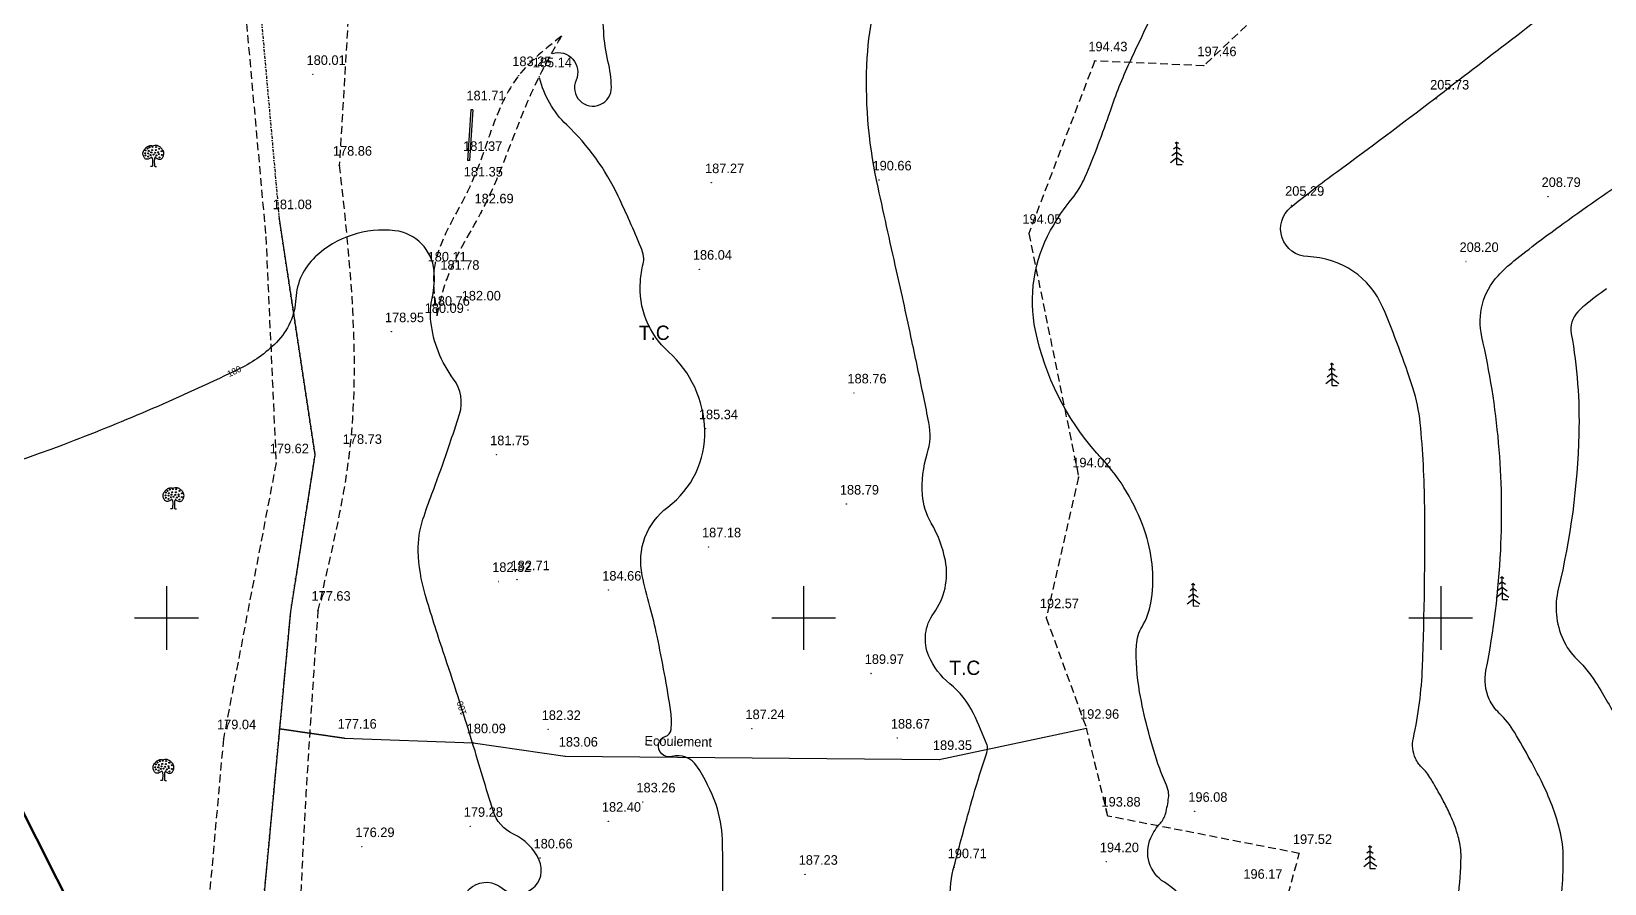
# Model space of a CAD drawing. Extents: x -83928 to -81707, y 15464 to 18601.
# Drawn here: x -83042.4 to -82548.6, y 17116.6 to 17384.1 of the extents above; entities that cross this region are included whole.
import ezdxf
from ezdxf.enums import TextEntityAlignment as Align

# ---------------------------------------------------------------- set-up
doc = ezdxf.new("R2010")
doc.units = 0
doc.header["$MEASUREMENT"] = 0
for name, pattern in [('ACAD_ISO03W100', [30, 12, -18]), ('INTERROMPU', [0.75, 0.5, -0.25]), ('TIRETPTx2', [2, 1, -0.5, 0, -0.5])]:
    doc.linetypes.add(name, pattern=pattern)
for name, color, linetype in [('ALT', 7, 'Continuous'), ('Carroyage 1', 7, 'Continuous'), ('CNiv_1', 1, 'Continuous'), ('CONST', 7, 'Continuous'), ('Cotation CN', 6, 'Continuous'), ('ECOULEMENT', 160, 'ACAD_ISO03W100'), ('LIMITE', 40, 'INTERROMPU'), ('POINTS', 3, 'Continuous'), ('USL', 2, 'Continuous')]:
    doc.layers.add(name, color=color, linetype=linetype)
doc.layers.add('Work', color=9, linetype='Continuous', lineweight=50)

# ---------------------------------------------------------------- blocks, each defined once
blk = doc.blocks.new('T10')
at = {"layer": 'USL'}
for p, q in [((0.02, 2.78), (-0.5, 2.4)), ((0.02, 3.53), (-0.26, 3.33)), ((-0.02, 3.53), (0.26, 3.33)), ((-0.02, 2.78), (0.5, 2.4)), ((0, 0), (0, 3.5)), ((-1, 0.34), (-0.02, 1.1)), ((0.02, 1.94), (-0.77, 1.36)), ((-0.02, 1.94), (0.77, 1.36)), ((-0.02, 1.1), (1.01, 0.34)), ((0, 0), (0.83, 0))]:
    blk.add_line(p, q, dxfattribs=at)
blk = doc.blocks.new('CotaCNiv')
at = {"invisible_edges": 15}
blk.add_3dface([(-0.5, -0.5), (0.5, -0.5), (0.5, 0.5), (-0.5, 0.5)], dxfattribs=at)
blk.add_3dface([(-0.5, -0.5), (0.5, -0.5), (0.5, 0.5), (-0.5, 0.5)], dxfattribs=at)
blk.add_attdef('ALTCNIV', text='', height=0.4).set_placement((0, 0), align=Align.MIDDLE)

msp = doc.modelspace()

# ---------------------------------------------------------------- linework, layer by layer
at = {"linetype": 'ByBlock', "extrusion": (0.000932032, -0.005533, 0.999984)}
for centre in [(-83005.28, 17347.12, -162.28), (-83004.33, 17347.27, -162.28), (-83003.25, 17347.19, -162.28), (-83006.66, 17345.28, -162.28), (-83006.53, 17346.15, -162.28), (-83006.53, 17344.56, -162.28), (-83005.97, 17346.71, -162.28), (-83005.71, 17345.22, -162.28), (-83005.69, 17344.2, -162.28), (-83005.56, 17345.97, -162.28), (-83004.97, 17344.71, -162.28), (-83004.74, 17345.51, -162.28), (-83004.48, 17346.27, -162.28), (-83004.07, 17344.84, -162.28), (-83003.56, 17345.4, -162.28), (-83003.36, 17346.25, -162.28), (-83003.08, 17344.58, -162.28), (-83002.56, 17345.58, -162.28), (-83002.41, 17344.99, -162.28), (-83002.26, 17346.68, -162.28), (-83002.2, 17343.95, -162.28), (-83001.49, 17345.89, -162.28), (-83001.46, 17344.74, -162.28), (-83000.2, 17238.71, -162.28), (-82999.64, 17239.27, -162.28), (-82999.23, 17238.53, -162.28), (-82998.95, 17239.68, -162.28), (-82998.15, 17238.84, -162.28), (-82998, 17239.84, -162.28), (-82997.03, 17238.81, -162.28), (-82996.92, 17239.76, -162.28), (-82995.93, 17239.25, -162.28), (-82995.16, 17238.45, -162.28), (-83000.33, 17237.84, -162.28), (-83000.2, 17237.12, -162.28), (-82999.38, 17237.79, -162.28), (-82999.36, 17236.76, -162.28), (-82998.64, 17237.28, -162.28), (-82998.41, 17238.07, -162.28), (-82997.74, 17237.4, -162.28), (-82997.23, 17237.97, -162.28), (-82996.74, 17237.15, -162.28), (-82996.23, 17238.15, -162.28), (-82996.08, 17237.56, -162.28), (-82995.87, 17236.51, -162.28), (-82995.13, 17237.3, -162.28), (-83001.16, 17154.52, -162.28), (-83003.49, 17152.52, -162.28), (-83003.36, 17153.39, -162.28), (-83003.36, 17151.81, -162.28), (-83002.8, 17153.96, -162.28), (-83002.54, 17152.47, -162.28), (-83002.51, 17151.45, -162.28), (-83002.39, 17153.21, -162.28), (-83002.1, 17154.36, -162.28), (-83001.8, 17151.96, -162.28), (-83001.57, 17152.75, -162.28), (-83001.31, 17153.52, -162.28), (-83000.9, 17152.09, -162.28), (-83000.39, 17152.65, -162.28), (-83000.18, 17153.49, -162.28), (-83000.08, 17154.44, -162.28), (-82999.9, 17151.83, -162.28), (-82999.39, 17152.83, -162.28), (-82999.24, 17152.24, -162.28), (-82999.08, 17153.93, -162.28), (-82999.03, 17151.19, -162.28), (-82998.32, 17153.14, -162.28), (-82998.29, 17151.99, -162.28)]:
    msp.add_circle(centre, 0.156, dxfattribs=at)
at = {"linetype": 'ByBlock'}
for points in [[(-83004.61, 17344.55, 11.05), (-83004.73, 17344.52, 11.05), (-83005.11, 17344.4, 11.05), (-83005.69, 17343.94, 11.05), (-83006.74, 17344.02, 11.05), (-83007.19, 17344.93, 11.06), (-83007.49, 17345.75, 11.06), (-83007.25, 17346.69, 11.07), (-83006.69, 17347.41, 11.07), (-83005.97, 17348.1, 11.07), (-83005.02, 17348.39, 11.07), (-83004.41, 17348.26, 11.07), (-83004.11, 17348.2, 11.07)], [(-82998.28, 17237.12, 10.45), (-82998.4, 17237.09, 10.45), (-82998.78, 17236.97, 10.45), (-82999.36, 17236.51, 10.45), (-83000.41, 17236.58, 10.45), (-83000.86, 17237.49, 10.46), (-83001.16, 17238.32, 10.46), (-83000.92, 17239.25, 10.47), (-83000.36, 17239.98, 10.47), (-82999.64, 17240.67, 10.47), (-82998.69, 17240.95, 10.47), (-82998.08, 17240.83, 10.47), (-82997.78, 17240.77, 10.47)], [(-83001.44, 17151.8, 9.98), (-83001.56, 17151.77, 9.98), (-83001.94, 17151.65, 9.98), (-83002.52, 17151.19, 9.98), (-83003.56, 17151.27, 9.98), (-83004.02, 17152.18, 9.99), (-83004.32, 17153, 9.99), (-83004.08, 17153.94, 10), (-83003.52, 17154.66, 10), (-83002.8, 17155.35, 10), (-83001.85, 17155.64, 10), (-83001.24, 17155.51, 10), (-83000.94, 17155.45, 10)]]:
    msp.add_open_spline(points, degree=3, knots=[0.251632, 0.251632, 0.251632, 0.251632, 0.437955, 0.853553, 1.334497, 1.754172, 2.275549, 2.6296, 3.144963, 3.634468, 4.105014, 4.559575, 4.559575, 4.559575, 4.559575], dxfattribs=at)
for points in [[(-83003.61, 17344.55, 11.05), (-83003.49, 17344.52, 11.05), (-83003.11, 17344.4, 11.05), (-83002.53, 17343.94, 11.05), (-83001.49, 17344.02, 11.05), (-83001.04, 17344.93, 11.05), (-83000.73, 17345.75, 11.06), (-83000.97, 17346.69, 11.06), (-83001.53, 17347.41, 11.07), (-83002.25, 17348.1, 11.07), (-83003.2, 17348.39, 11.07), (-83003.81, 17348.26, 11.07), (-83004.11, 17348.2, 11.07)], [(-82997.28, 17237.12, 10.45), (-82997.16, 17237.09, 10.45), (-82996.78, 17236.97, 10.45), (-82996.2, 17236.51, 10.45), (-82995.16, 17236.58, 10.45), (-82994.71, 17237.49, 10.45), (-82994.4, 17238.32, 10.45), (-82994.64, 17239.25, 10.46), (-82995.2, 17239.98, 10.46), (-82995.92, 17240.67, 10.47), (-82996.87, 17240.95, 10.47), (-82997.48, 17240.83, 10.47), (-82997.78, 17240.77, 10.47)], [(-83000.44, 17151.8, 9.98), (-83000.32, 17151.77, 9.98), (-82999.94, 17151.65, 9.98), (-82999.36, 17151.2, 9.98), (-82998.32, 17151.27, 9.98), (-82997.87, 17152.18, 9.98), (-82997.56, 17153, 9.99), (-82997.8, 17153.94, 9.99), (-82998.36, 17154.66, 10), (-82999.08, 17155.35, 10), (-83000.03, 17155.64, 10), (-83000.64, 17155.51, 10), (-83000.94, 17155.45, 10)]]:
    msp.add_open_spline(points, degree=3, knots=[0.251632, 0.251632, 0.251632, 0.251632, 0.437955, 0.853553, 1.334497, 1.754172, 2.275549, 2.6296, 3.144963, 3.634468, 4.105014, 4.559575, 4.559575, 4.559575, 4.559575])
for points in [[(-83004.79, 17344.83, 11.05), (-83004.59, 17344.55, 11.05), (-83004.41, 17344.04, 11.05), (-83004.41, 17341.97, 11.04), (-83004.41, 17341.84, 11.04), (-83005.05, 17341.74, 11.04)], [(-83003.41, 17344.83, 11.05), (-83003.61, 17344.55, 11.05), (-83003.79, 17344.04, 11.05), (-83003.79, 17341.97, 11.04), (-83003.79, 17341.84, 11.04), (-83003.15, 17341.74, 11.04)], [(-82998.46, 17237.4, 10.45), (-82998.26, 17237.12, 10.45), (-82998.08, 17236.61, 10.45), (-82998.08, 17234.53, 10.44), (-82998.08, 17234.41, 10.44), (-82998.72, 17234.3, 10.44)], [(-82997.08, 17237.4, 10.45), (-82997.28, 17237.12, 10.45), (-82997.46, 17236.61, 10.45), (-82997.46, 17234.53, 10.44), (-82997.46, 17234.41, 10.44), (-82996.82, 17234.3, 10.43)], [(-83001.62, 17152.08, 9.98), (-83001.41, 17151.8, 9.98), (-83001.23, 17151.29, 9.98), (-83001.23, 17149.22, 9.97), (-83001.23, 17149.09, 9.97), (-83001.87, 17148.99, 9.97)], [(-83000.24, 17152.08, 9.98), (-83000.44, 17151.8, 9.98), (-83000.62, 17151.29, 9.98), (-83000.62, 17149.22, 9.97), (-83000.62, 17149.09, 9.97), (-82999.98, 17148.99, 9.97)]]:
    msp.add_spline(points, degree=3, dxfattribs=at)
at = {"layer": 'Carroyage 1'}
for p, q in [((-83000, 17210), (-83000, 17190)), ((-82800, 17210), (-82800, 17190)), ((-82600, 17210), (-82600, 17190)), ((-83010, 17200), (-82990, 17200)), ((-82810, 17200), (-82790, 17200)), ((-82610, 17200), (-82590, 17200))]:
    msp.add_line(p, q, dxfattribs=at)
at = {"layer": 'CNiv_1'}
for points, elevation in [([(-82753.85, 17109.47, -0.088584), (-82753, 17121, -0.005109), (-82748.52, 17137.84, -0.006619), (-82744.75, 17150.75, -0.008684), (-82743.11, 17155.81, 0.017501), (-82742.33, 17158.33, 0.155577), (-82742.41, 17160.03, 0.023792), (-82746.67, 17170, 0.111065), (-82754.11, 17179.36, -0.122751), (-82760.67, 17188, -0.264104), (-82759.15, 17201.53, 0.207989), (-82755.5, 17218, 0.083708), (-82759.92, 17229.77, -0.113785), (-82762.67, 17238.67, -0.093977), (-82761.19, 17251.54, 0.125026), (-82760.67, 17261.33, 0.002299), (-82762.28, 17269.29, 0.001032), (-82766, 17287, 0.003371), (-82770.83, 17309.02, -0.002652), (-82777, 17337, -0.067342), (-82780.01, 17375.86, -0.082418), (-82773, 17407, -0.085759)], 190), ([(-82594.54, 17112.15, 0.030206), (-82593.62, 17125.01, 0.067584), (-82594.33, 17130.74, 0.026195), (-82595.8, 17135.31, 0.024595), (-82597.86, 17140, 0.01052), (-82600.01, 17144.11, 0.007947), (-82603.07, 17149.45, 0.068176), (-82606, 17153.14, -0.096693), (-82607.93, 17155.87, -0.161508), (-82608.59, 17162.26, 0.045115), (-82605.73, 17184.55, 0.011766), (-82605.02, 17234.79, 0.022295), (-82606.45, 17261.27, 0.053558), (-82608.74, 17272.21, 0.022187), (-82618.14, 17297.43, 0.294491), (-82641.71, 17313.43, -0.698334), (-82647, 17329, -0.011873), (-82632.71, 17339.99, 0.005579), (-82602, 17363, 0.000762), (-82553.54, 17400.28, 0.035909)], 205), ([(-82678.67, 17108.38, 0.130886), (-82686.76, 17117.04, -0.374396), (-82691, 17131, -0.08), (-82688.01, 17135.55, 0.124203), (-82686.33, 17138.67, 0.031327), (-82685.44, 17143.48, 0.076077), (-82685.5, 17145.5, 0.062368), (-82686.36, 17148.21, -0.027273), (-82688.75, 17154.25, -0.035814), (-82694.51, 17176.74, -0.056303), (-82695.5, 17191.5, -0.125311), (-82693.75, 17197.26, 0.094748), (-82691, 17204.67, 0.120368), (-82692.58, 17226.29, 0.100345), (-82705.29, 17248.86, 0.012209), (-82706.41, 17250.1, -0.009239), (-82707.91, 17251.73, -0.130665), (-82727.2, 17290.21, -0.179113), (-82722.45, 17321.73, -0.045866), (-82715.72, 17331.67, 0.070859), (-82711.67, 17338.33, 0.019836), (-82703.71, 17359.16, -0.027084), (-82697.67, 17374.33, -0.002096), (-82694.84, 17380.37, -0.000677), (-82686, 17399, -0.009005)], 195), ([(-82878.88, 17377.21, -0.647429), (-82871.43, 17368.86, 1.254859), (-82860.33, 17366.67, 0.051136), (-82861.41, 17374.78, -0.044944), (-82862.75, 17384, -0.013461), (-82863.04, 17394.6, 0.017001)], 185), ([(-82825.2, 17105.8, -0.006932), (-82825.35, 17118.78, 0.007682), (-82825.5, 17130.5, 0.07676), (-82827.5, 17141.42, 0.063025), (-82833.5, 17153.5, 0.319438), (-82841.37, 17156.52, -0.559483), (-82845.5, 17160.5, -0.266647), (-82843.41, 17162.79, 0.293856), (-82841.6, 17165, 0.066368), (-82841.69, 17170.52, 0.015092), (-82846, 17194.33, 0.01544), (-82848.27, 17203.61, -0.014738), (-82850.67, 17213.33, -0.292967), (-82842.63, 17234.82, 0.244505), (-82831, 17259, 0.204441), (-82842.37, 17283.5, -0.23326), (-82851.25, 17305.75, -0.041481), (-82850.37, 17311.15, 0.09715), (-82850.25, 17313.5, 0.063919), (-82851.05, 17316.38, 0.010826), (-82858.2, 17332.4, 0.092117), (-82874.35, 17354.78, -0.143709), (-82882.91, 17369.6, -0.143709)], 185), ([(-82563, 17103.5, 0.030206), (-82561.51, 17124.38, 0.067584), (-82562.67, 17133.7, 0.026195), (-82565.06, 17141.13, 0.024595), (-82568.39, 17148.75, 0.01052), (-82571.9, 17155.43, 0.007947), (-82576.86, 17164.1, 0.068176), (-82581.63, 17170.1, -0.096693), (-82584.77, 17174.53, -0.155388), (-82585.79, 17183.49, 0.03609), (-82581.18, 17221.14, 0.068857), (-82587.09, 17288.3, -0.247335), (-82582, 17307.45, -0.037875), (-82577.05, 17312.07, -0.013153), (-82561.55, 17323.82, -0.00695), (-82536.83, 17341.03, 0.012412)], 210), ([(-82907, 17107, -0.752753), (-82894.63, 17115.18, 0.804333), (-82883, 17124, 0.17667), (-82891.1, 17132.15, -0.210905), (-82897.5, 17139.5, -0.003457), (-82900.68, 17150.01, 0.003304), (-82904, 17161, 0.005627), (-82913.14, 17189.41, -0.008903), (-82918.8, 17207.4, -0.064412), (-82920.96, 17220.96, -0.087423), (-82919.5, 17231, -0.010371), (-82916.67, 17238.99, 0.006889), (-82912.33, 17251, 0.002833), (-82909.74, 17258.63, 0.00404), (-82908, 17264, 0.241886), (-82909.88, 17275.01, -0.13423), (-82917, 17293, -0.084346), (-82916.54, 17300.81, 0.080303), (-82916, 17309, 0.354108), (-82928.31, 17321.58, 0.220459), (-82953.33, 17313.33, 0.194059), (-82959.4, 17300.28, -0.18459), (-82965.5, 17286.5, -0.084432), (-82977, 17278.28, -0.020916), (-83029, 17255.67, -0.064933), (-83149.77, 17226.28, -0.064933)], 180), ([(-82547.91, 17303.36, 0.013153), (-82554.8, 17298.14, 0.037875), (-82557, 17296.09, 0.234577), (-82559.01, 17289.19, -0.050828), (-82556.64, 17257.73, -0.052809), (-82563.08, 17209.09, 0.166447), (-82561.6, 17193.2, 0.096693), (-82557.26, 17187.06, -0.068176), (-82550.66, 17178.76, -0.007947), (-82543.78, 17166.75, -0.01052)], 215)]:
    msp.add_lwpolyline(points, format="xyb", dxfattribs=dict(at, elevation=elevation))
at = {"layer": 'CONST', "linetype": 'ByBlock', "extrusion": (0.000932032, -0.005533, 0.999984)}
for p, q in [((-82904.44, 17359.53, 201.23), (-82905.47, 17343.66, 201.04)), ((-82903.85, 17359.49, 201.23), (-82904.87, 17343.62, 201.04)), ((-82903.85, 17359.49, 201.23), (-82904.44, 17359.53, 201.23)), ((-82904.87, 17343.62, 201.04), (-82905.47, 17343.66, 201.04))]:
    msp.add_line(p, q, dxfattribs=at)
at = {"layer": 'ECOULEMENT', "linetype": 'TIRETPTx2', "extrusion": (0.000932032, -0.005533, 0.999984)}
msp.add_line((-82976.32, 17455.99, 202.62), (-82964.63, 17325.32, 201.01), dxfattribs=at)
at = {"layer": 'ECOULEMENT', "linetype": 'ByBlock', "extrusion": (0.000932032, -0.005533, 0.999984)}
for p, q in [((-82964.63, 17325.32, 201.01), (-82953.41, 17251.23, 200.59)), ((-82953.41, 17251.23, 200.59), (-82961.07, 17202.06, 200.32)), ((-82961.07, 17202.06, 200.32), (-82970.8, 17097.99, 199.76)), ((-82964.52, 17165.21, 200.12), (-82944.27, 17162.26, 198.98)), ((-82944.27, 17162.26, 198.98), (-82964.52, 17165.21, 200.12)), ((-82964.52, 17165.21, 200.12), (-82944.27, 17162.26, 198.98)), ((-82944.27, 17162.26, 198.98), (-82964.52, 17165.21, 200.12)), ((-82757.41, 17155.54, 198.32), (-82711.21, 17165.35, 194.77)), ((-82757.41, 17155.54, 198.32), (-82711.21, 17165.35, 194.77)), ((-82944.27, 17162.26, 198.98), (-82903.74, 17160.8, 198.84)), ((-82944.27, 17162.26, 198.98), (-82903.74, 17160.8, 198.84)), ((-82903.74, 17160.8, 198.84), (-82874.86, 17156.59, 198.7)), ((-82903.74, 17160.8, 198.84), (-82874.86, 17156.59, 198.7)), ((-82874.86, 17156.59, 198.7), (-82757.41, 17155.54, 198.32)), ((-82874.86, 17156.59, 198.7), (-82757.41, 17155.54, 198.32))]:
    msp.add_line(p, q, dxfattribs=at)
at = {"layer": 'ECOULEMENT', "linetype": 'TIRETPTx2', "extrusion": (0.000932032, -0.005533, 0.999984), "elevation": 27.82}
msp.add_lwpolyline([(-82964.78, 17325.74), (-82953.56, 17251.65), (-82961.22, 17202.48), (-82970.95, 17098.41), (-82982.23, 17000.41)], dxfattribs=at)
at = {"layer": 'LIMITE', "linetype": 'INTERROMPU', "ltscale": 5, "extrusion": (0.000932032, -0.005533, 0.999984)}
for p, q in [((-82982.68, 17472.55, 202.84), (-82968.83, 17319.73, 10.88)), ((-82940.51, 17429.31, 202.19), (-82945.75, 17342.12, 201.15)), ((-82968.83, 17319.73, 10.88), (-82965.59, 17248.69, 200.09)), ((-82729.31, 17320.75, 200.22), (-82713.66, 17244.27, 199.25)), ((-82965.59, 17248.69, 200.09), (-82982.13, 17162.06, 199.1)), ((-82965.59, 17248.69, 200.09), (-82982.13, 17162.06, 199.1)), ((-82713.66, 17244.27, 199.25), (-82723.84, 17200.07, 198.75)), ((-82723.84, 17200.07, 198.75), (-82711.21, 17165.33, 198.29)), ((-82723.84, 17200.07, 198.75), (-82711.21, 17165.33, 198.29)), ((-82704.48, 17137.8, 194.61), (-82711.21, 17165.35, 194.77)), ((-82982.13, 17162.06, 199.1), (-82996.7, 16999.37, 197.19)), ((-82982.13, 17162.06, 199.1), (-82996.7, 16999.37, 197.19)), ((-82644.39, 17126.07, 194.49), (-82704.48, 17137.8, 194.61)), ((-82667.66, 17041.08, 194.05), (-82644.39, 17126.07, 194.49))]:
    msp.add_line(p, q, dxfattribs=at)
at = {"layer": 'LIMITE', "linetype": 'INTERROMPU', "ltscale": 5, "extrusion": (0.003135, -0.012036, 0.999923), "elevation": -267.65}
msp.add_lwpolyline([(-82452.11, 17507.6), (-82455.54, 17501.56), (-82487.39, 17481.59), (-82546.15, 17469.76), (-82581.96, 17446.68), (-82598.11, 17417.97), (-82642.12, 17402.04), (-82674.6, 17371.39), (-82708.84, 17372.91), (-82729.53, 17318.78)], dxfattribs=at)
at = {"layer": 'LIMITE', "linetype": 'INTERROMPU', "ltscale": 5, "extrusion": (0.000932032, -0.005533, 0.999984), "elevation": 22.71}
msp.add_lwpolyline([(-82679.18, 17000.39), (-82675.14, 17015.54), (-82667.81, 17041.47), (-82644.54, 17126.45), (-82704.63, 17138.19), (-82711.35, 17165.74)], dxfattribs=at)
at = {"layer": 'LIMITE', "linetype": 'INTERROMPU', "ltscale": 5}
for points in [[(-82876.01, 17382.62, 201.42), (-82889.45, 17370.25, 201.32), (-82904.68, 17335.58, 200.95), (-82916.03, 17308.91, 200.66), (-82915.05, 17295, 200.49)], [(-82915.05, 17295, 200.49), (-82912.02, 17306.3, 200.62), (-82901.29, 17327.15, 200.83), (-82883.02, 17369.9, 201.29), (-82876.01, 17382.62, 201.42)]]:
    msp.add_spline(points, degree=3, dxfattribs=at)
for points, knots in [([(-82945.75, 17342.12, 201.15), (-82942.41, 17311.78, 200.78), (-82937.23, 17264.6, 200.19), (-82948.75, 17218.76, 199.68), (-82952.48, 17202.37, 199.49), (-82952.48, 17202.35, 199.49)], [0, 0, 0, 0, 90.53309, 140.750603, 140.800444, 140.800444, 140.800444, 140.800444]), ([(-82952.47, 17202.4, 199.49), (-82955.97, 17151.31, 198.92), (-82960.09, 17091.22, 198.26), (-82959.06, 17021.42, 197.29), (-82969.8, 17006.91, 197.27), (-82972.33, 17000, 197.16)], [0, 0, 0, 0, 154.901533, 182.17592, 204.739483, 204.739483, 204.739483, 204.739483]), ([(-82952.47, 17202.4, 199.49), (-82955.97, 17151.31, 198.92), (-82960.09, 17091.22, 198.26), (-82959.06, 17021.42, 197.29), (-82969.8, 17006.91, 197.27), (-82972.33, 17000, 197.16)], [0, 0, 0, 0, 154.901533, 182.17592, 204.739483, 204.739483, 204.739483, 204.739483])]:
    msp.add_open_spline(points, degree=3, knots=knots, dxfattribs=at)
at = {"layer": 'POINTS', "extrusion": (0.002059, -0.012217, 0.999923)}
for centre in [(-82876.25, 17381.69, -182.42), (-82708.85, 17373.95, -182.42), (-82674.61, 17372.43, -182.42), (-82954.27, 17369.7, -182.42), (-82889.69, 17369.32, -182.42), (-82883.26, 17368.97, -182.42), (-82601.56, 17361.97, -182.42), (-82904.08, 17358.57, -182.42), (-82905.11, 17342.7, -182.42), (-82945.99, 17341.2, -182.42), (-82904.92, 17334.66, -182.42), (-82829.17, 17335.71, -182.42), (-82776.6, 17336.57, -182.42), (-82647.07, 17328.61, -182.42), (-82566.56, 17331.36, -182.42), (-82964.87, 17324.4, -182.42), (-82901.53, 17326.23, -182.42), (-82729.55, 17319.82, -182.42), (-82916.27, 17307.99, -182.42), (-82833, 17308.54, -182.42), (-82592.32, 17310.97, -182.42), (-82912.26, 17305.38, -182.42), (-82915.29, 17294.08, -182.42), (-82905.56, 17295.74, -182.42), (-82929.66, 17288.92, -182.42), (-82917.18, 17291.82, -182.42), (-82784.47, 17269.7, -182.42), (-82831.11, 17258.46, -182.42), (-82942.89, 17250.72, -182.42), (-82896.63, 17250.3, -182.42), (-82965.82, 17247.76, -182.42), (-82713.89, 17243.33, -182.42), (-82786.85, 17234.8, -182.42), (-82830.12, 17221.37, -182.42), (-82895.99, 17210.5, -182.42), (-82890.2, 17211.05, -182.42), (-82861.44, 17207.79, -182.42), (-82952.71, 17201.47, -182.42), (-82724.08, 17199.13, -182.42), (-82779.04, 17181.63, -182.42), (-82816.48, 17164.3, -182.42), (-82711.44, 17164.39, -182.42), (-82982.37, 17161.12, -182.42), (-82944.51, 17161.32, -182.42), (-82903.98, 17159.87, -182.42), (-82880.45, 17164.04, -182.42), (-82770.84, 17161.33, -182.42), (-82875.09, 17155.65, -182.42), (-82757.64, 17154.6, -182.42), (-82850.71, 17141.29, -182.42), (-82861.55, 17135.22, -182.42), (-82704.71, 17136.84, -182.42), (-82677.46, 17138.33, -182.42), (-82904.9, 17133.62, -182.42), (-82938.92, 17127.26, -182.42), (-82644.62, 17125.11, -182.42), (-82883, 17123.69, -182.42), (-82753, 17120.63, -182.42), (-82705.24, 17122.51, -182.42), (-82799.77, 17118.57, -182.42)]:
    msp.add_circle(centre, 0.05, dxfattribs=at)
at = {"layer": 'Work'}
msp.add_line((-83102.77, 17253.34, 180), (-82379.76, 15822.73, 181.07), dxfattribs=at)

# ---------------------------------------------------------------- block references
at = {"extrusion": (0.000932032, -0.005533, 0.999984), "xscale": 2.000000000010331, "yscale": 1.999999999992818, "zscale": 2.000000000000016, "rotation": 0.6767476860794991}
for p in [(-82682.76, 17341.72, -162.28), (-82634.02, 17272.3, -162.28), (-82677.57, 17203.11, -162.28), (-82580.61, 17205.18, -162.28), (-82622.08, 17120.73, -162.28)]:
    msp.add_blockref('T10', p, dxfattribs=at)
at = {"layer": 'Cotation CN'}
ref = msp.add_blockref('CotaCNiv', (-82978.75, 17277.43, 10180), dxfattribs=dict(at, xscale=5.333333333335459, yscale=3, rotation=25.73541834328709))
ref.add_attrib('ALTCNIV', '180', dxfattribs={"height": 2, "rotation": 25.7354}).set_placement((-82978.75, 17277.43, 180), align=Align.MIDDLE_CENTER)
ref = msp.add_blockref('CotaCNiv', (-82907.36, 17171.7, 10180), dxfattribs=dict(at, xscale=5.333333333329182, yscale=3, rotation=107.6762185479139))
ref.add_attrib('ALTCNIV', '180', dxfattribs={"height": 2, "rotation": 107.6762}).set_placement((-82907.36, 17171.7, 180), align=Align.MIDDLE_CENTER)

# ---------------------------------------------------------------- texts
at = {"layer": 'ALT', "extrusion": (0.002059, -0.012217, 0.999923)}
for s, p in [('194.43', (-82710.85, 17376.95, -182.42)), ('197.46', (-82676.61, 17375.43, -182.42)), ('180.01', (-82956.27, 17372.7, -182.42)), ('183.25', (-82891.69, 17372.32, -182.42)), ('185.14', (-82885.26, 17371.97, -182.42)), ('205.73', (-82603.56, 17364.97, -182.42)), ('181.71', (-82906.08, 17361.57, -182.42)), ('178.86', (-82947.99, 17344.2, -182.42)), ('181.37', (-82907.11, 17345.7, -182.42)), ('190.66', (-82778.6, 17339.57, -182.42)), ('181.35', (-82906.92, 17337.66, -182.42)), ('187.27', (-82831.17, 17338.71, -182.42)), ('208.79', (-82568.56, 17334.36, -182.42)), ('182.69', (-82903.53, 17329.23, -182.42)), ('205.29', (-82649.07, 17331.61, -182.42)), ('181.08', (-82966.87, 17327.4, -182.42)), ('194.05', (-82731.55, 17322.82, -182.42)), ('180.11', (-82918.27, 17310.99, -182.42)), ('186.04', (-82835, 17311.54, -182.42)), ('208.20', (-82594.32, 17313.97, -182.42)), ('181.78', (-82914.26, 17308.38, -182.42)), ('180.09', (-82919.18, 17294.82, -182.42)), ('180.76', (-82917.29, 17297.08, -182.42)), ('182.00', (-82907.56, 17298.74, -182.42)), ('178.95', (-82931.66, 17291.92, -182.42)), ('188.76', (-82786.47, 17272.7, -182.42)), ('185.34', (-82833.11, 17261.46, -182.42)), ('179.62', (-82967.82, 17250.76, -182.42)), ('178.73', (-82944.89, 17253.72, -182.42)), ('181.75', (-82898.63, 17253.3, -182.42)), ('194.02', (-82715.89, 17246.33, -182.42)), ('188.79', (-82788.85, 17237.8, -182.42)), ('187.18', (-82832.12, 17224.37, -182.42)), ('182.32', (-82897.99, 17213.5, -182.42)), ('182.71', (-82892.2, 17214.05, -182.42)), ('184.66', (-82863.44, 17210.79, -182.42)), ('177.63', (-82954.71, 17204.47, -182.42)), ('192.57', (-82726.08, 17202.13, -182.42)), ('189.97', (-82781.04, 17184.63, -182.42)), ('182.32', (-82882.45, 17167.04, -182.42)), ('187.24', (-82818.48, 17167.3, -182.42)), ('192.96', (-82713.44, 17167.39, -182.42)), ('179.04', (-82984.37, 17164.12, -182.42)), ('177.16', (-82946.51, 17164.32, -182.42)), ('180.09', (-82905.98, 17162.87, -182.42)), ('188.67', (-82772.84, 17164.33, -182.42)), ('183.06', (-82877.09, 17158.65, -182.42)), ('189.35', (-82759.64, 17157.61, -182.42)), ('183.26', (-82852.71, 17144.29, -182.42)), ('179.28', (-82906.9, 17136.62, -182.42)), ('182.40', (-82863.55, 17138.22, -182.42)), ('193.88', (-82706.71, 17139.84, -182.42)), ('196.08', (-82679.46, 17141.33, -182.42)), ('176.29', (-82940.92, 17130.26, -182.42)), ('180.66', (-82885, 17126.69, -182.42)), ('197.52', (-82646.62, 17128.11, -182.42)), ('190.71', (-82755, 17123.63, -182.42)), ('194.20', (-82707.24, 17125.51, -182.42)), ('187.23', (-82801.77, 17121.57, -182.42)), ('196.17', (-82662.18, 17117.17, -182.42))]:
    msp.add_text(s, height=3, rotation=359.9958, dxfattribs=at).set_placement(p)
at = {"layer": 'CONST', "linetype": 'ByBlock', "extrusion": (0.000932032, -0.005533, 0.999984)}
for s, height, rotation, p in [('T.C', 4.5, 0.0032, (-82851.71, 17286.65, -162.28)), ('T.C', 4.5, 0.0032, (-82754.21, 17181.47, -162.28)), ('Ecoulement', 3, 358.8171, (-82849.95, 17159.34, -162.28))]:
    msp.add_text(s, height=height, rotation=rotation, dxfattribs=at).set_placement(p)

doc.saveas('drawing.dxf')
